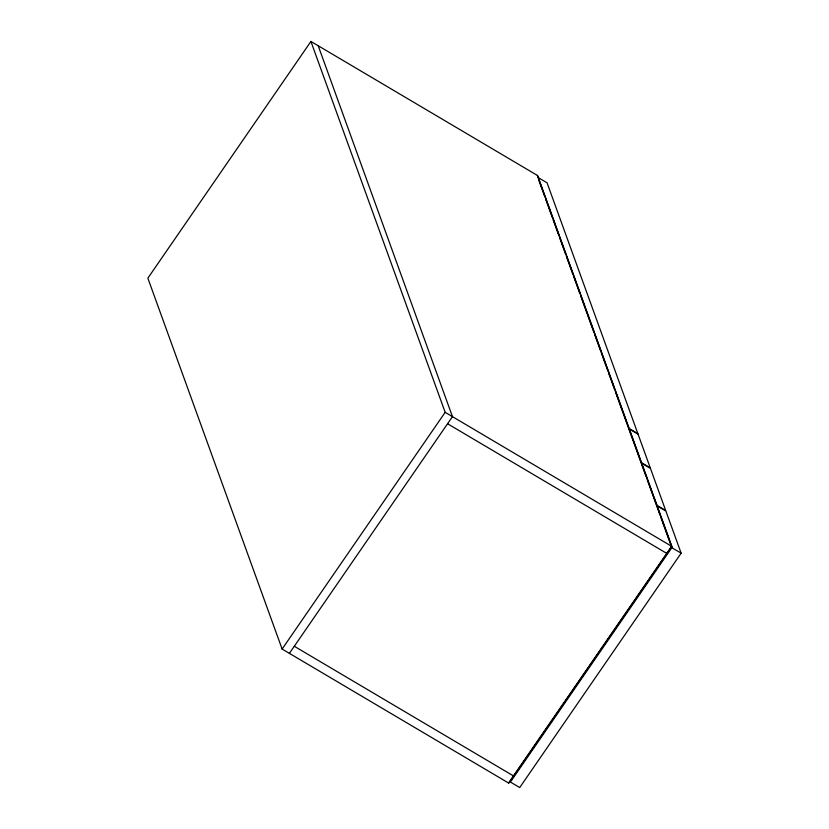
<?xml version="1.0" encoding="UTF-8"?>
<svg xmlns="http://www.w3.org/2000/svg" width="829" height="829" viewBox="0 0 829 829"><rect width="100%" height="100%" fill="white"/><g stroke="black" fill="none" stroke-linecap="round" stroke-linejoin="round"><path stroke-width="1.24" d="M310.916 41.45L147.863 278.181L282.119 649.055L508.809 783.156L671.853 546.425L537.596 175.551L310.916 41.45L445.163 412.324L671.853 546.425M282.119 649.055L445.163 412.324M289.404 653.366L452.458 416.635L318.201 45.761M508.56 783.011L671.614 546.28L537.358 175.406M660.931 517.576L671.832 547.679L510.405 782.048L519.721 787.55L681.137 553.181L665.884 511.037L656.568 505.535M537.752 177.302L547.067 182.815L637.874 433.66L628.558 428.158L615.336 391.62M671.832 547.679L681.137 553.181M447.567 423.743L666.962 553.523M294.295 646.268L513.7 776.058M539.078 180.96L544.808 196.784M545.689 199.219L552.301 217.488M553.181 219.923L558.912 235.757M559.793 238.192L565.523 254.016M566.404 256.462L573.015 274.72M573.906 277.155L579.637 292.989M580.518 295.425L587.129 313.694M588.01 316.129L593.74 331.952M594.621 334.388L600.351 350.221M601.232 352.657L607.844 370.926M608.724 373.361L614.455 389.184M645.926 476.126L641.128 462.883L650.444 468.385L665.697 510.529L656.392 505.027L647.231 479.742M657.003 506.737L660.06 515.161M638.05 434.168L628.745 428.655L640.952 462.375L650.257 467.877L638.05 434.168"/></g></svg>
